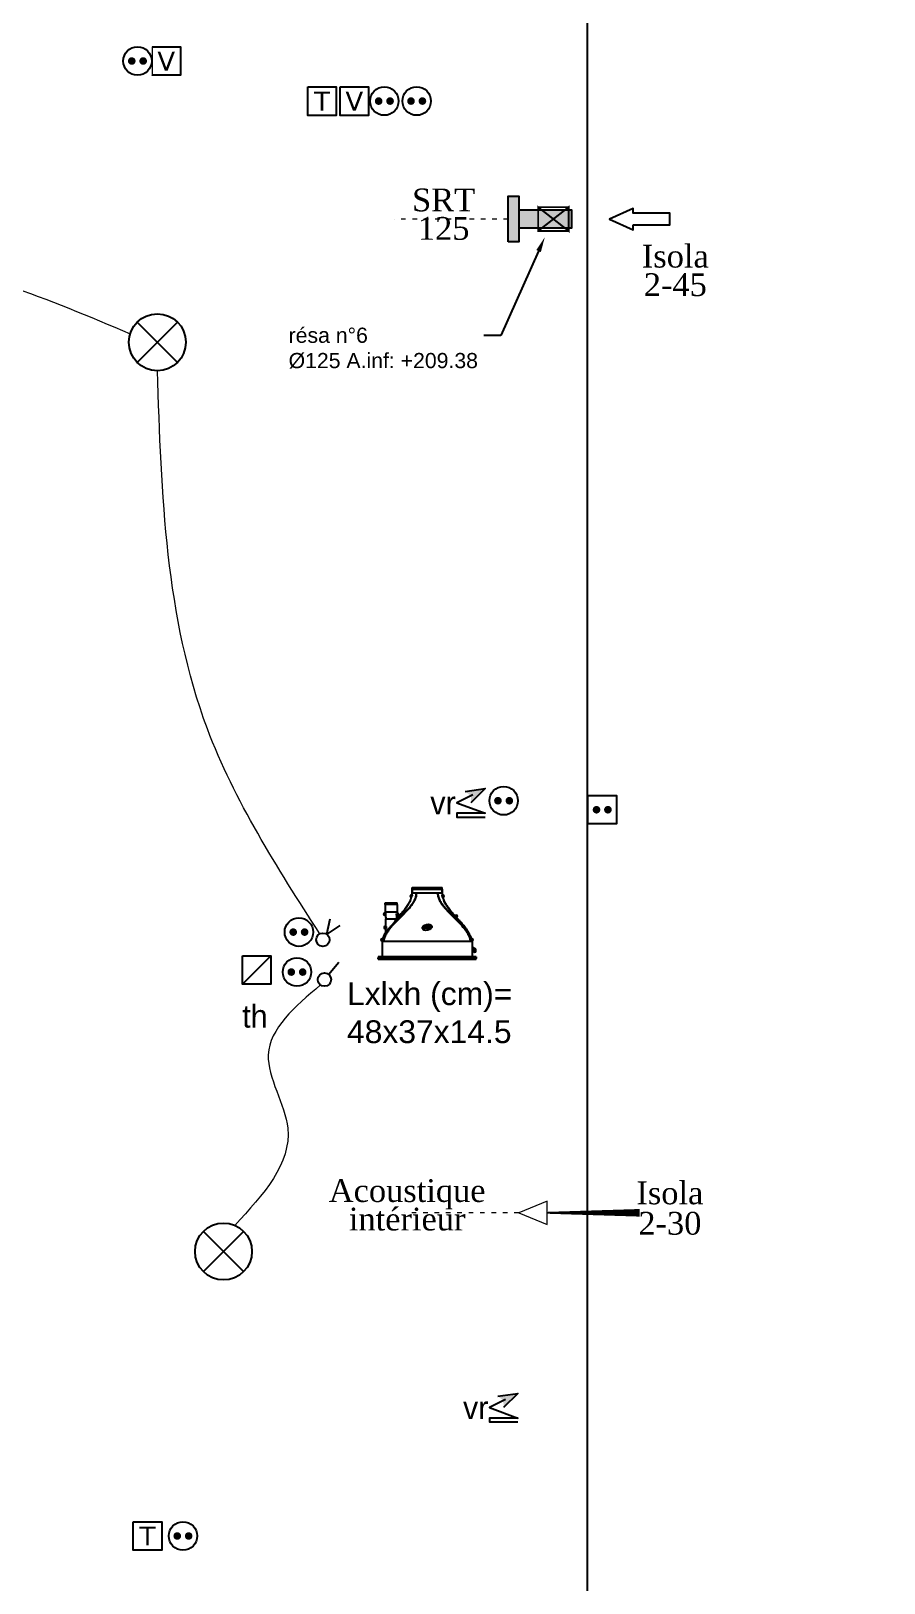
# Model space of a CAD drawing. Header units: millimetres. Extents: x 459337 to 526921, y -375392 to -289779.
# Drawn here: x 473692 to 478184, y -338599 to -330428 of the extents above; entities that cross this region are included whole.
import ezdxf
from ezdxf import colors
from ezdxf.entities.mleader import LeaderData, LeaderLine
from ezdxf.math import Vec2, Vec3

# ---------------------------------------------------------------- set-up
doc = ezdxf.new("R2010")
doc.units = ezdxf.units.MM
doc.set_wipeout_variables(frame=1)
doc.linetypes.add('ACAD_ISO03W100', pattern=[30, 12, -18])
doc.layers.add('_GAZELEC-RESERVATION', color=1, linetype='Continuous', lineweight=18)
doc.layers.add('_GAZELEC-RESERVATION 2', color=132, linetype='Continuous', lineweight=18)
for name, color, linetype in [('prlm-CHAUFF', 30, 'Continuous'), ('prlm-ELEC-CFA', 181, 'Continuous'), ('prlm-ELEC-CFO', 201, 'Continuous'), ('prlm-MOD-PB', 123, 'Continuous'), ('prlm-VMC', 93, 'Continuous')]:
    doc.layers.add(name, color=color, linetype=linetype)
doc.layers.add('prlm-ZEROPLOT', color=254, linetype='Continuous', plot=False)
doc.styles.add('prlm-elec-cfa', font='comic.ttf', dxfattribs={"height": 12})
doc.styles.add('prlm-elec-cfo', font='comic.ttf', dxfattribs={"height": 12})
doc.styles.add('prlm-vmc', font='pala.ttf', dxfattribs={"height": 14})
doc.styles.get("Standard").update_dxf_attribs({"font": 'arial.ttf'})

# ---------------------------------------------------------------- blocks, each defined once
blk = doc.blocks.new('xi.EA-Ma')
at = {"layer": 'prlm-MOD-PB'}
blk.add_hatch(color=0, dxfattribs=at).paths.add_polyline_path([(-4.65, 0), (-4.65, -28), (4.65, -28), (4.65, 0)])
at = {"layer": 'prlm-VMC', "linetype": 'ByBlock'}
blk.add_hatch(color=0, dxfattribs=at).paths.add_polyline_path([(-12, 5.6), (12, 5.6), (12, 0), (-12, 0)])
at = {"layer": 'prlm-MOD-PB', "color": 0, "linetype": 'ByBlock', "lineweight": -2, "flags": 128}
blk.add_lwpolyline([(-4.65, 0), (-4.65, -28), (4.65, -28), (4.65, 0)], close=True, dxfattribs=at)
at = {"layer": 'prlm-VMC', "color": 0, "linetype": 'ByBlock', "flags": 128}
for points in [[(-12, 5.6), (12, 5.6), (12, 0), (-12, 0)], [(-3.09, -60.19), (-3.09, -79.51), (3.09, -79.51), (3.09, -60.19), (5.59, -60.19), (0, -47.69), (-5.59, -60.19)]]:
    blk.add_lwpolyline(points, close=True, dxfattribs=at)
at = {"layer": 'prlm-ZEROPLOT', "color": 250, "linetype": 'ACAD_ISO03W100', "lineweight": 0, "ltscale": 0.2}
blk.add_lwpolyline([(0, 5.6), (0, 65.6)], dxfattribs=at)
blk = doc.blocks.new('xi.EA')
at = {"layer": 'prlm-VMC', "color": 0, "linetype": 'ByBlock', "lineweight": 5, "flags": 128}
blk.add_lwpolyline([(-6.17, -15), (6.17, -15), (0, 0)], close=True, dxfattribs=at)
at = {"layer": 'prlm-VMC', "color": 0, "linetype": 'ByBlock', "lineweight": -2, "flags": 128}
blk.add_lwpolyline([(0, -15, 1, 4, 0), (0, -63.63, 1, 1, 0)], format="xyseb", dxfattribs=at)
at = {"layer": 'prlm-VMC', "color": 0, "linetype": 'ByBlock', "lineweight": 5}
blk.add_solid([(0, 0), (6.17, -15), (-6.17, -15), (0, 0)], dxfattribs=at)
at = {"layer": 'prlm-ZEROPLOT', "color": 250, "linetype": 'ACAD_ISO03W100', "lineweight": 0, "ltscale": 0.2}
blk.add_lwpolyline([(0, 0), (0, 60)], dxfattribs=at)
blk = doc.blocks.new('xi.twintop')
at = {"layer": 'prlm-CHAUFF', "ltscale": 50}
for p, q in [((-8, 35.6), (8, 35.6)), ((-7.9, 36.5), (7.9, 36.5)), ((-7.9, 35.6), (-7.9, 33.5)), ((-7.9, 33.5), (-7.9, 35.6)), ((-5.67, 33.5), (-7.9, 33.5)), ((5.67, 33.5), (-5.67, 33.5)), ((7.9, 33.5), (5.67, 33.5)), ((7.9, 35.6), (7.9, 33.5)), ((7.9, 33.5), (7.9, 35.6)), ((-15.75, 27.6), (-22.25, 27.6)), ((-22.15, 28.5), (-15.85, 28.5)), ((-22.15, 27.6), (-22.15, 23.5)), ((-22.15, 27.6), (-22.15, 23.5)), ((-15.85, 27.6), (-15.85, 23.5)), ((-15.85, 27.6), (-15.85, 23.5)), ((-9.41, 28.48), (-9.41, 28.48)), ((-8.61, 31.95), (-8.61, 32.05)), ((-8.61, 32.05), (-8.51, 32.05)), ((-8.51, 31.95), (-8.61, 31.95)), ((-8.51, 32.16), (-8.41, 32.16)), ((-8.51, 32.05), (-8.51, 32.16)), ((-8.51, 31.84), (-8.51, 31.95)), ((-8.41, 31.84), (-8.51, 31.84)), ((-7.9, 32.5), (-8.46, 32.5)), ((-8.46, 31.5), (-8.16, 31.5)), ((-8.41, 32.16), (-8.41, 32.05)), ((-8.41, 32.05), (-8.3, 32.05)), ((-8.3, 31.95), (-8.41, 31.95)), ((-8.41, 31.95), (-8.41, 31.84)), ((-8.3, 32.05), (-8.3, 31.95)), ((-8.16, 31.5), (-7.95, 32.18)), ((-7.9, 32.5), (-7.95, 32.18)), ((7.95, 32.18), (7.9, 32.5)), ((7.9, 32.5), (8.46, 32.5)), ((8.16, 31.5), (7.95, 32.18)), ((8.46, 31.5), (8.16, 31.5)), ((8.3, 31.95), (8.3, 32.05)), ((8.3, 32.05), (8.41, 32.05)), ((8.41, 31.95), (8.3, 31.95)), ((8.41, 32.16), (8.51, 32.16)), ((8.41, 32.05), (8.41, 32.16)), ((8.41, 31.84), (8.41, 31.95)), ((8.51, 31.84), (8.41, 31.84)), ((8.51, 32.16), (8.51, 32.05)), ((8.51, 32.05), (8.61, 32.05)), ((8.61, 31.95), (8.51, 31.95)), ((8.51, 31.95), (8.51, 31.84)), ((8.61, 32.05), (8.61, 31.95)), ((9.12, 29.02), (9.09, 29.02)), ((9.41, 28.48), (9.38, 28.48)), ((-22.56, 22.55), (-22.45, 22.55)), ((-22.56, 22.45), (-22.56, 22.55)), ((-22.45, 22.45), (-22.56, 22.45)), ((-22.45, 22.66), (-22.35, 22.66)), ((-22.45, 22.55), (-22.45, 22.66)), ((-22.45, 22.34), (-22.45, 22.45)), ((-22.35, 22.34), (-22.45, 22.34)), ((-22.4, 23), (-21.97, 23)), ((-21.85, 22), (-22.4, 22)), ((-22.35, 22.66), (-22.35, 22.55)), ((-22.35, 22.55), (-22.24, 22.55)), ((-22.24, 22.45), (-22.35, 22.45)), ((-22.35, 22.45), (-22.35, 22.34)), ((-22.24, 22.55), (-22.24, 22.45)), ((-15.85, 23.5), (-22.15, 23.5)), ((-21.97, 23), (-21.85, 22.06)), ((-21.85, 22.06), (-21.85, 22)), ((-21.8, 20), (-16.2, 20)), ((-21.8, 16), (-21.8, 20)), ((-21.8, 16), (-21.8, 20)), ((-16.2, 19.84), (-14.13, 22)), ((-14.13, 22), (-16.2, 19.84)), ((-16.2, 19.84), (-16.2, 20)), ((-16.2, 19.84), (-16.2, 20)), ((-16.15, 22.06), (-16.03, 23)), ((-16.15, 22), (-16.15, 22.06)), ((-15.6, 22), (-16.15, 22)), ((-16.03, 23), (-15.6, 23)), ((-15.76, 22.45), (-15.76, 22.55)), ((-15.76, 22.55), (-15.65, 22.55)), ((-15.65, 22.45), (-15.76, 22.45)), ((-15.65, 22.66), (-15.55, 22.66)), ((-15.65, 22.55), (-15.65, 22.66)), ((-15.65, 22.34), (-15.65, 22.45)), ((-15.55, 22.34), (-15.65, 22.34)), ((-15.55, 22.66), (-15.55, 22.55)), ((-15.55, 22.55), (-15.44, 22.55)), ((-15.55, 22.45), (-15.55, 22.34)), ((-15.44, 22.45), (-15.55, 22.45)), ((-15.44, 22.55), (-15.44, 22.45)), ((14.83, 21), (13.83, 22)), ((13.83, 22), (15.44, 22)), ((15.44, 21), (14.83, 21)), ((15.28, 21.45), (15.28, 21.55)), ((15.28, 21.55), (15.39, 21.55)), ((15.39, 21.45), (15.28, 21.45)), ((15.39, 21.66), (15.49, 21.66)), ((15.39, 21.55), (15.39, 21.66)), ((15.39, 21.34), (15.39, 21.45)), ((15.49, 21.34), (15.39, 21.34)), ((15.49, 21.66), (15.49, 21.55)), ((15.49, 21.55), (15.6, 21.55)), ((15.49, 21.45), (15.49, 21.34)), ((15.6, 21.45), (15.49, 21.45)), ((15.6, 21.55), (15.6, 21.45)), ((-23.96, 8.95), (-23.96, 9.05)), ((-23.96, 9.05), (-23.85, 9.05)), ((-23.85, 8.95), (-23.96, 8.95)), ((-23.85, 9.16), (-23.75, 9.16)), ((-23.85, 9.05), (-23.85, 9.16)), ((-23.85, 8.84), (-23.85, 8.95)), ((-23.75, 8.84), (-23.85, 8.84)), ((-23.8, 9.5), (-23.19, 9.5)), ((-23.36, 8.5), (-23.8, 8.5)), ((-23.75, 9.16), (-23.75, 9.05)), ((-23.75, 9.05), (-23.64, 9.05)), ((-23.75, 8.95), (-23.75, 8.84)), ((-23.64, 8.95), (-23.75, 8.95)), ((-23.64, 9.05), (-23.64, 8.95)), ((-23.36, 8.42), (-23.36, 8.5)), ((-22.36, 15.45), (-22.36, 15.55)), ((-22.36, 15.55), (-22.25, 15.55)), ((-22.25, 15.45), (-22.36, 15.45)), ((-22.25, 15.66), (-22.15, 15.66)), ((-22.25, 15.55), (-22.25, 15.66)), ((-22.25, 15.34), (-22.25, 15.45)), ((-22.15, 15.34), (-22.25, 15.34)), ((-22.2, 16), (-21.65, 16)), ((-21.65, 15), (-22.2, 15)), ((-22.15, 15.66), (-22.15, 15.55)), ((-22.15, 15.55), (-22.04, 15.55)), ((-22.15, 15.45), (-22.15, 15.34)), ((-22.04, 15.45), (-22.15, 15.45)), ((-22.04, 15.55), (-22.04, 15.45)), ((-21.8, 12.88), (-21.8, 15)), ((-21.8, 12.88), (-21.8, 15)), ((-21.65, 16), (-21.65, 15)), ((23.19, 9.5), (23.8, 9.5)), ((23.36, 8.42), (23.36, 8.5)), ((23.8, 8.5), (23.36, 8.5)), ((23.64, 8.95), (23.64, 9.05)), ((23.64, 9.05), (23.75, 9.05)), ((23.75, 8.95), (23.64, 8.95)), ((23.75, 9.16), (23.85, 9.16)), ((23.75, 9.05), (23.75, 9.16)), ((23.75, 8.84), (23.75, 8.95)), ((23.85, 8.84), (23.75, 8.84)), ((23.85, 9.16), (23.85, 9.05)), ((23.85, 9.05), (23.96, 9.05)), ((23.85, 8.95), (23.85, 8.84)), ((23.96, 8.95), (23.85, 8.95)), ((23.96, 9.05), (23.96, 8.95)), ((-25.75, 0), (-25.75, -0.73)), ((25.75, 0), (-25.75, 0)), ((23.7, 8), (-23.7, 8)), ((-23.7, 8), (-23.7, 0)), ((23.7, 8), (23.7, 0)), ((24.18, 4.47), (23.7, 4.81)), ((24.06, 4.42), (23.7, 4.66)), ((23.7, 2.6), (24.06, 2.6)), ((23.7, 2.57), (23.73, 2.6)), ((23.79, 2.6), (23.88, 2.51)), ((23.88, 2.51), (23.97, 2.6)), ((24.04, 2.6), (24.13, 2.51)), ((24.06, 2.6), (24.06, 4.42)), ((24.64, 4.04), (24.06, 4.42)), ((24.64, 2.6), (24.06, 2.6)), ((24.13, 2.51), (24.22, 2.6)), ((24.2, 4.46), (24.18, 4.47)), ((24.18, 2.56), (24.24, 2.51)), ((24.54, 4.24), (24.2, 4.46)), ((24.24, 2.51), (24.3, 2.58)), ((24.28, 2.6), (24.37, 2.51)), ((24.35, 4.85), (24.33, 4.89)), ((24.35, 4.36), (24.35, 4.85)), ((24.35, 4.85), (24.36, 4.85)), ((24.37, 2.51), (24.46, 2.6)), ((24.41, 4.79), (24.43, 4.83)), ((24.41, 4.79), (24.41, 4.32)), ((25.01, 4.43), (24.41, 4.79)), ((24.42, 2.57), (24.48, 2.51)), ((24.43, 4.83), (25.04, 4.47)), ((24.48, 2.51), (24.56, 2.58)), ((24.54, 2.6), (24.63, 2.51)), ((24.63, 2.51), (24.72, 2.6)), ((24.64, 4.04), (24.72, 4.01)), ((24.64, 2.6), (24.64, 4.04)), ((24.72, 2.65), (24.64, 2.6)), ((24.64, 2.6), (24.64, 2.6)), ((25.66, 2.6), (24.64, 2.6)), ((24.7, 2.58), (24.77, 2.51)), ((24.72, 4.01), (24.72, 2.65)), ((24.72, 2.65), (25.71, 2.65)), ((24.73, 2.6), (24.82, 2.51)), ((24.77, 2.51), (24.79, 2.53)), ((24.82, 2.51), (24.91, 2.6)), ((24.9, 2.59), (24.98, 2.51)), ((24.98, 2.51), (25.07, 2.6)), ((25.04, 4.47), (25.01, 4.43)), ((25.01, 4.25), (25.01, 4.43)), ((25.02, 4.42), (25.01, 4.43)), ((25.06, 4.46), (25.02, 4.42)), ((25.02, 4.42), (25.02, 4.25)), ((25.28, 4.25), (25.02, 4.42)), ((25.02, 2.54), (25.05, 2.51)), ((25.04, 4.47), (25.06, 4.46)), ((25.05, 2.51), (25.09, 2.55)), ((25.06, 4.46), (25.39, 4.24)), ((25.06, 2.58), (25.13, 2.51)), ((25.13, 2.51), (25.22, 2.6)), ((25.19, 2.57), (25.25, 2.51)), ((25.25, 2.51), (25.34, 2.6)), ((25.27, 2.53), (25.29, 2.51)), ((25.29, 2.51), (25.32, 2.54)), ((25.31, 2.56), (25.36, 2.51)), ((25.36, 2.51), (25.45, 2.6)), ((25.4, 2.55), (25.44, 2.51)), ((25.44, 2.51), (25.53, 2.6)), ((25.48, 2.54), (25.51, 2.51)), ((25.51, 2.51), (25.6, 2.6)), ((25.53, 2.53), (25.55, 2.51)), ((25.55, 2.51), (25.64, 2.6)), ((25.71, 2.65), (25.66, 2.6)), ((25.66, 2.6), (25.66, 2.6)), ((25.71, 2.65), (25.71, 4.01)), ((25.75, 0), (25.75, -0.73)), ((-25.75, -0.81), (-25.75, -0.73)), ((-25.75, -0.73), (25.75, -0.73)), ((-25.75, -1.3), (-25.75, -0.81)), ((25.75, -0.81), (-25.75, -0.81)), ((-25.75, -1.3), (25.75, -1.3)), ((23.75, -0.99), (-23.75, -0.99)), ((-23.75, -1.06), (-23.75, -0.99)), ((-23.55, -0.99), (-23.75, -1.06)), ((-23.75, -1.06), (23.75, -1.06)), ((23.75, -1.11), (-23.75, -1.11)), ((-23.75, -1.16), (-23.75, -1.11)), ((-23.59, -1.11), (-23.75, -1.16)), ((-23.75, -1.16), (23.75, -1.16)), ((23.75, -1.2), (-23.75, -1.2)), ((-23.75, -1.23), (-23.75, -1.2)), ((-23.64, -1.2), (-23.75, -1.23)), ((-23.75, -1.23), (23.75, -1.23)), ((23.75, -1.26), (-23.75, -1.26)), ((-23.75, -1.28), (-23.75, -1.26)), ((-23.68, -1.26), (-23.75, -1.28)), ((-23.75, -1.28), (23.75, -1.28)), ((23.75, -1.29), (-23.75, -1.29)), ((-23.75, -1.3), (-23.75, -1.29)), ((-23.73, -1.29), (-23.75, -1.3)), ((-23.75, -1.3), (23.75, -1.3)), ((23.75, -1.06), (23.55, -0.99)), ((23.75, -1.16), (23.59, -1.11)), ((23.75, -1.23), (23.64, -1.2)), ((23.75, -1.28), (23.68, -1.26)), ((23.75, -1.3), (23.73, -1.29)), ((23.75, -0.99), (23.75, -1.06)), ((23.75, -1.11), (23.75, -1.16)), ((23.75, -1.2), (23.75, -1.23)), ((23.75, -1.26), (23.75, -1.28)), ((23.75, -1.29), (23.75, -1.3)), ((25.75, -0.73), (25.75, -0.81)), ((25.75, -1.3), (25.75, -0.81))]:
    blk.add_line(p, q, dxfattribs=at)
for centre, radius in [((-8.46, 32), 0.3), ((-8.46, 32), 0.25), ((8.46, 32), 0.3), ((8.46, 32), 0.25), ((-22.4, 22.5), 0.3), ((-22.4, 22.5), 0.25), ((-15.6, 22.5), 0.3), ((-15.6, 22.5), 0.25), ((15.44, 21.5), 0.3), ((15.44, 21.5), 0.25), ((-23.8, 9), 0.3), ((-23.8, 9), 0.25), ((-22.2, 15.5), 0.3), ((-22.2, 15.5), 0.25), ((23.8, 9), 0.3), ((23.8, 9), 0.25)]:
    blk.add_circle(centre, radius, dxfattribs=at)
for centre, radius, start, end in [((-6.01, 35.83), 2, 160.5755, 186.74412), ((-6.01, 35.83), 2, 160.57549, 186.74413), ((-15.67, 33.51), 7.77, 352.54564, 359.94227), ((-15.72, 33.51), 7.82, 352.57629, 359.92645), ((-15.07, 33.49), 7.17, 353.90527, 0.11567), ((15.11, 33.49), 7.25, 179.9215, 187.83817), ((6.01, 35.83), 2, 353.25588, 19.4245), ((6.01, 35.83), 2, 353.25587, 19.42451), ((15.67, 33.51), 7.77, 180.05773, 187.45436), ((15.72, 33.51), 7.82, 180.07356, 187.42371), ((-20.26, 27.83), 2, 160.5755, 186.74412), ((-20.26, 27.83), 2, 160.5755, 186.74412), ((-17.74, 27.83), 2, 353.25588, 19.4245), ((-17.74, 27.83), 2, 353.25588, 19.4245), ((-43.13, 48.06), 39, 319.38871, 329.85996), ((-43.13, 48.06), 39, 319.38866, 329.86009), ((-26.92, 38.17), 20.01, 331.04826, 332.79827), ((-26.92, 38.17), 20.01, 331.04819, 332.79819), ((-19.51, 34.47), 11.74, 332.3321, 345.44097), ((-19.16, 34.32), 11.35, 332.13741, 345.69294), ((-8.46, 32), 0.5, 90, 270), ((-15.07, 33.49), 7.17, 352.09231, 353.54484), ((21.1, 34.98), 13.43, 192.99541, 216.08235), ((19.16, 34.32), 11.35, 194.41062, 207.86258), ((8.46, 32), 0.5, 270, 90), ((26.92, 38.17), 20.01, 207.2018, 208.95181), ((43.13, 48.06), 39, 210.13992, 220.61135), ((43.13, 48.06), 39, 212.5506, 220.61129), ((-22.4, 22.5), 0.5, 90, 270), ((-44.74, 40.05), 35.1, 315.71113, 319.52651), ((-15.6, 22.5), 0.5, 270, 90), ((-22.51, 30.1), 11.66, 315.97007, 320.42447), ((-22.76, 30.33), 11.99, 316.03261, 320.36189), ((22.51, 30.1), 11.66, 219.57553, 224.02992), ((22.76, 30.33), 11.99, 219.6381, 223.96738), ((15.44, 21.5), 0.5, 270, 90), ((-23.8, 9), 0.5, 90, 270), ((-11.41, 6.64), 12.12, 163.72632, 166.38523), ((-22.2, 15.5), 0.5, 90, 270), ((-2.48, -0.77), 23.65, 136.40993, 144.75012), ((23.8, 9), 0.5, 270, 90), ((17.64, -7.23), 13.85, 61.91822, 64.05151), ((17.76, -6.88), 13.43, 62.11504, 63.76315), ((18.29, -6.04), 12.5, 61.31767, 61.5903), ((24.75, 5.45), 0.703, 233.033, 242.93247), ((24.72, 5.11), 0.448, 214.67133, 225.49816), ((25.88, 4.92), 0.836, 234.1326, 239.24253), ((18.29, -6.04), 12.5, 53.74938, 55.06371)]:
    blk.add_arc(centre, radius, start, end, dxfattribs=at)
blk.add_ellipse((0, 15.55), major_axis=(2.49, 0.57), ratio=0.600775, dxfattribs=at)
for points, knots in [([(-5.67, 33.5), (-5.67, 33.33), (-5.68, 33.16), (-5.7, 32.82), (-5.72, 32.65), (-5.8, 32.15), (-5.87, 31.82), (-6.05, 31.16), (-6.16, 30.84), (-6.41, 30.21), (-6.55, 29.9), (-7, 29), (-7.34, 28.43), (-8.08, 27.34), (-8.47, 26.81), (-9.69, 25.27), (-10.57, 24.3), (-12.38, 22.39), (-13.32, 21.46), (-15.19, 19.6), (-16.12, 18.67), (-17.95, 16.77), (-18.84, 15.8), (-20.08, 14.27), (-20.47, 13.75), (-21.03, 12.94), (-21.21, 12.66), (-21.55, 12.09), (-21.72, 11.8), (-22.17, 10.91), (-22.43, 10.31), (-22.7, 9.36), (-22.77, 9.03), (-22.86, 8.47), (-22.88, 8.24), (-22.89, 8)], [0, 0, 0, 0, 0.015625, 0.015625, 0.03125, 0.03125, 0.0625, 0.0625, 0.09375, 0.09375, 0.125, 0.125, 0.1875, 0.1875, 0.25, 0.25, 0.375, 0.375, 0.5, 0.5, 0.625, 0.625, 0.75, 0.75, 0.8125, 0.8125, 0.84375, 0.84375, 0.875, 0.875, 0.9375, 0.9375, 0.96875, 0.96875, 0.9907189, 0.9907189, 0.9907189, 0.9907189]), ([(-18.04, 17.26), (-16.85, 18.51), (-15.59, 19.7), (-13.1, 22.1), (-11.85, 23.3), (-10.07, 25.17), (-9.49, 25.81), (-8.39, 27.13), (-7.87, 27.82), (-7.16, 28.91), (-6.93, 29.29), (-6.52, 30.07), (-6.33, 30.48), (-6.02, 31.31), (-5.89, 31.74), (-5.76, 32.39), (-5.73, 32.61), (-5.69, 32.95), (-5.69, 33.06), (-5.67, 33.28), (-5.67, 33.39), (-5.67, 33.5)], [0, 0, 0, 0, 0.25, 0.25, 0.5, 0.5, 0.625, 0.625, 0.75, 0.75, 0.8125, 0.8125, 0.875, 0.875, 0.9375, 0.9375, 0.96875, 0.96875, 0.984375, 0.984375, 1, 1, 1, 1]), ([(5.67, 33.5), (5.67, 33.33), (5.68, 33.16), (5.71, 32.81), (5.73, 32.64), (5.81, 32.14), (5.88, 31.8), (6.08, 31.14), (6.2, 30.82), (6.47, 30.19), (6.62, 29.88), (7.1, 28.98), (7.46, 28.42), (8.23, 27.34), (8.65, 26.82), (9.93, 25.3), (10.84, 24.34), (12.72, 22.46), (13.69, 21.54), (15.61, 19.69), (16.57, 18.77), (18.43, 16.87), (19.34, 15.9), (20.59, 14.36), (20.99, 13.83), (21.55, 13), (21.73, 12.72), (22.07, 12.15), (22.24, 11.85), (22.69, 10.95), (22.94, 10.33), (23.21, 9.37), (23.28, 9.05), (23.36, 8.48), (23.38, 8.24), (23.39, 8)], [0, 0, 0, 0, 0.015625, 0.015625, 0.03125, 0.03125, 0.0625, 0.0625, 0.09375, 0.09375, 0.125, 0.125, 0.1875, 0.1875, 0.25, 0.25, 0.375, 0.375, 0.5, 0.5, 0.625, 0.625, 0.75, 0.75, 0.8125, 0.8125, 0.84375, 0.84375, 0.875, 0.875, 0.9375, 0.9375, 0.96875, 0.96875, 0.9908046, 0.9908046, 0.9908046, 0.9908046]), ([(22.89, 8), (22.88, 8.24), (22.86, 8.47), (22.77, 9.03), (22.7, 9.36), (22.43, 10.31), (22.17, 10.91), (21.72, 11.8), (21.55, 12.09), (21.21, 12.66), (21.03, 12.94), (20.47, 13.75), (20.08, 14.27), (18.84, 15.8), (17.95, 16.77), (16.12, 18.67), (15.18, 19.6), (13.32, 21.46), (12.38, 22.39), (10.57, 24.3), (9.69, 25.27), (8.47, 26.81), (8.08, 27.34), (7.34, 28.43), (7, 29), (6.55, 29.9), (6.41, 30.21), (6.16, 30.84), (6.05, 31.16), (5.87, 31.82), (5.79, 32.15), (5.72, 32.65), (5.7, 32.82), (5.68, 33.16), (5.67, 33.33), (5.67, 33.5)], [0.0092808, 0.0092808, 0.0092808, 0.0092808, 0.03125, 0.03125, 0.0625, 0.0625, 0.125, 0.125, 0.15625, 0.15625, 0.1875, 0.1875, 0.25, 0.25, 0.375, 0.375, 0.5, 0.5, 0.625, 0.625, 0.75, 0.75, 0.8125, 0.8125, 0.875, 0.875, 0.90625, 0.90625, 0.9375, 0.9375, 0.96875, 0.96875, 0.984375, 0.984375, 1, 1, 1, 1]), ([(-8.9, 29.46), (-9.06, 29.12), (-9.43, 28.41), (-10.08, 27.35), (-10.83, 26.27), (-11.65, 25.18), (-12.54, 24.1), (-13.65, 22.81), (-14.86, 21.46), (-15.81, 20.43), (-16.2, 20)], [0.1568082, 0.1568082, 0.1568082, 0.1568082, 0.2305418, 0.3149874, 0.4025619, 0.4929385, 0.5856877, 0.6803551, 0.8317746, 0.9509578, 0.9509578, 0.9509578, 0.9509578]), ([(14.38, 22), (14.06, 22.36), (13.37, 23.14), (12.33, 24.35), (11.38, 25.54), (10.58, 26.62), (9.93, 27.59), (9.37, 28.52), (9.05, 29.15), (8.91, 29.44)], [0.5730592, 0.5730592, 0.5730592, 0.5730592, 0.626259, 0.6884084, 0.7489718, 0.7930827, 0.8358988, 0.8773199, 0.9123747, 0.9123747, 0.9123747, 0.9123747]), ([(-18.04, 17.26), (-17.81, 17.52), (-17.58, 17.79), (-17.17, 18.3), (-16.98, 18.55), (-16.64, 19.03), (-16.49, 19.25), (-16.32, 19.53), (-16.28, 19.62), (-16.22, 19.76), (-16.2, 19.81), (-16.2, 19.84)], [0, 0, 0, 0, 0.25, 0.25, 0.5, 0.5, 0.75, 0.75, 0.875, 0.875, 1, 1, 1, 1]), ([(-1.63, 15.67), (-0.9, 16.39), (-0.53, 16.49), (-0.14, 16.44), (0.47, 16.38), (1.12, 15.98), (1.85, 16.55)], [0, 0, 0, 0, 0.389075, 0.389075, 0.389075, 1, 1, 1, 1]), ([(23.19, 9.5), (23.12, 9.79), (23.04, 10.07), (22.86, 10.64), (22.75, 10.92), (22.41, 11.74), (22.14, 12.27), (21.56, 13.3), (21.24, 13.8), (20.57, 14.77), (20.21, 15.25), (19.11, 16.65), (18.33, 17.54), (16.73, 19.29), (15.91, 20.15), (15.09, 21)], [0, 0, 0, 0, 0.0625, 0.0625, 0.125, 0.125, 0.25, 0.25, 0.375, 0.375, 0.5, 0.5, 0.75, 0.75, 1, 1, 1, 1]), ([(21.4, 13.55), (21.3, 13.71), (20.98, 14.2), (20.41, 15.02), (19.67, 15.99), (18.88, 16.96), (17.95, 18.04), (16.9, 19.22), (15.98, 20.24), (15.44, 20.84), (15.29, 21)], [0.1694223, 0.1694223, 0.1694223, 0.1694223, 0.1906001, 0.2339285, 0.2787061, 0.3247019, 0.3716424, 0.4351709, 0.4991397, 0.523565, 0.523565, 0.523565, 0.523565]), ([(-23.39, 8), (-23.38, 8.28), (-23.35, 8.55), (-23.25, 9.19), (-23.16, 9.55), (-22.84, 10.61), (-22.54, 11.29), (-21.83, 12.6), (-21.42, 13.22), (-20.56, 14.41), (-20.09, 14.98), (-19.62, 15.54)], [0.0331631, 0.0331631, 0.0331631, 0.0331631, 0.125, 0.125, 0.25, 0.25, 0.5, 0.5, 0.75, 0.75, 1, 1, 1, 1]), ([(-23.19, 9.5), (-23.12, 9.8), (-23.04, 10.09), (-22.9, 10.53), (-22.84, 10.67), (-22.74, 10.96), (-22.68, 11.1), (-22.5, 11.53), (-22.37, 11.8), (-22.1, 12.35), (-21.95, 12.61), (-21.8, 12.88)], [0, 0, 0, 0, 0.25, 0.25, 0.375, 0.375, 0.5, 0.5, 0.75, 0.75, 1, 1, 1, 1]), ([(-21.8, 12.88), (-21.96, 12.6), (-22.11, 12.32), (-22.4, 11.74), (-22.54, 11.45), (-22.78, 10.85), (-22.89, 10.55), (-23.01, 10.17), (-23.03, 10.1), (-23.05, 10.03)], [0, 0, 0, 0, 0.25, 0.25, 0.5, 0.5, 0.75, 0.75, 0.8062429, 0.8062429, 0.8062429, 0.8062429]), ([(-1.94, 14.63), (-1.21, 15.35), (-0.84, 15.44), (-0.45, 15.4), (0.16, 15.33), (0.81, 14.93), (1.54, 15.51)], [0, 0, 0, 0, 0.389075, 0.389075, 0.389075, 1, 1, 1, 1]), ([(24.24, 4.96), (24.23, 4.96), (24.23, 4.96), (24.22, 4.97), (24.2, 4.97), (24.19, 4.97), (24.18, 4.98), (24.16, 4.98), (24.15, 4.98), (24.13, 4.99), (24.11, 4.99), (24.09, 4.99), (24.08, 4.99), (24.05, 4.99), (24.02, 4.99), (23.98, 4.99), (23.93, 4.98), (23.89, 4.98), (23.84, 4.97), (23.78, 4.96), (23.74, 4.95), (23.71, 4.95), (23.7, 4.94)], [0.1059402, 0.1059402, 0.1059402, 0.1059402, 0.1359504, 0.1694868, 0.202886, 0.2361704, 0.2693627, 0.3024859, 0.3355633, 0.3686184, 0.401675, 0.434757, 0.4678887, 0.5010941, 0.5629781, 0.6246926, 0.6863942, 0.7482374, 0.8103737, 0.8729511, 0.9361135, 0.9654522, 0.9654522, 0.9654522, 0.9654522]), ([(23.7, 4.91), (23.71, 4.91), (23.72, 4.91), (23.74, 4.92), (23.78, 4.92), (23.81, 4.93), (23.83, 4.93), (23.86, 4.94), (23.89, 4.94), (23.92, 4.95), (23.94, 4.95), (23.97, 4.95), (23.99, 4.96), (24.02, 4.96), (24.04, 4.96), (24.06, 4.96), (24.08, 4.96), (24.11, 4.96), (24.14, 4.96), (24.18, 4.96), (24.21, 4.95), (24.24, 4.95), (24.26, 4.94), (24.28, 4.93), (24.3, 4.92), (24.32, 4.91), (24.33, 4.9), (24.33, 4.89)], [0.053874, 0.053874, 0.053874, 0.053874, 0.0607104, 0.0907643, 0.1206402, 0.1503557, 0.1799287, 0.2093776, 0.238721, 0.2679778, 0.2971672, 0.3263086, 0.3554219, 0.3845269, 0.4136437, 0.4427926, 0.4719939, 0.5012681, 0.5562327, 0.6110034, 0.6657154, 0.7205017, 0.7754929, 0.8308166, 0.8865967, 0.9429527, 1, 1, 1, 1]), ([(24.35, 4.85), (24.35, 4.86), (24.35, 4.86), (24.34, 4.87), (24.33, 4.88), (24.32, 4.88), (24.31, 4.89), (24.3, 4.89), (24.29, 4.9), (24.28, 4.9), (24.26, 4.91), (24.25, 4.91), (24.23, 4.91), (24.22, 4.92), (24.2, 4.92), (24.18, 4.92), (24.17, 4.92), (24.15, 4.92), (24.12, 4.92), (24.09, 4.92), (24.05, 4.92), (24, 4.92), (23.95, 4.91), (23.9, 4.9), (23.85, 4.89), (23.79, 4.88), (23.74, 4.87), (23.71, 4.86), (23.7, 4.86)], [0, 0, 0, 0, 0.0300773, 0.0600539, 0.0899314, 0.1197114, 0.1493956, 0.1789856, 0.2084831, 0.2378898, 0.2672073, 0.2964374, 0.3255817, 0.3546421, 0.3836203, 0.4125181, 0.4413372, 0.4700795, 0.4987468, 0.5532579, 0.6080368, 0.6630958, 0.7184471, 0.7741027, 0.8300742, 0.8863734, 0.9430116, 0.9677174, 0.9677174, 0.9677174, 0.9677174]), ([(24.65, 4.2), (24.65, 4.2), (24.64, 4.2), (24.64, 4.2), (24.63, 4.2), (24.63, 4.2), (24.62, 4.2), (24.61, 4.21), (24.6, 4.21), (24.59, 4.21), (24.58, 4.22), (24.55, 4.23), (24.54, 4.24), (24.54, 4.24)], [0, 0, 0, 0, 0.061789, 0.122374, 0.182441, 0.242697, 0.303842, 0.366548, 0.43144, 0.49908, 0.668346, 0.832646, 1, 1, 1, 1]), ([(25.45, 4.21), (25.44, 4.21), (25.44, 4.22), (25.43, 4.22), (25.41, 4.23), (25.4, 4.23), (25.39, 4.24), (25.37, 4.24), (25.36, 4.25), (25.34, 4.25), (25.32, 4.25), (25.3, 4.26), (25.29, 4.26), (25.27, 4.26), (25.24, 4.26), (25.22, 4.26), (25.2, 4.26), (25.17, 4.26), (25.13, 4.26), (25.08, 4.26), (25.03, 4.26), (24.97, 4.25), (24.91, 4.24), (24.85, 4.24), (24.79, 4.23), (24.72, 4.21), (24.67, 4.21), (24.65, 4.2)], [0.0304712, 0.0304712, 0.0304712, 0.0304712, 0.0599457, 0.0897682, 0.1195016, 0.1491541, 0.1787343, 0.2082505, 0.2377114, 0.2671256, 0.2965018, 0.3258487, 0.355175, 0.3844897, 0.4138015, 0.4431194, 0.4724522, 0.5018089, 0.5568669, 0.611863, 0.6668562, 0.7219052, 0.7770682, 0.8324028, 0.8879658, 0.9438132, 1, 1, 1, 1]), ([(25.71, 4.01), (25.69, 4.04), (25.65, 4.06), (25.55, 4.09), (25.48, 4.1), (25.35, 4.1), (25.31, 4.1), (25.21, 4.09), (25.16, 4.09), (24.98, 4.06), (24.86, 4.04), (24.72, 4.01)], [0, 0, 0, 0, 0.25, 0.25, 0.5, 0.5, 0.625, 0.625, 0.75, 0.75, 1, 1, 1, 1])]:
    blk.add_open_spline(points, degree=3, knots=knots, dxfattribs=at)
for points in [[(-22.15, 23.5), (-22.15, 23.33), (-22.14, 23.17), (-22.13, 23)], [(-22.15, 23.5), (-22.15, 23.33), (-22.14, 23.17), (-22.13, 23)], [(-22.01, 22), (-21.91, 21.33), (-21.8, 20.67), (-21.8, 20)], [(-22.01, 22), (-21.91, 21.33), (-21.8, 20.67), (-21.8, 20)], [(-15.99, 22), (-16.09, 21.33), (-16.2, 20.67), (-16.2, 20)], [(-15.99, 22), (-16.09, 21.33), (-16.2, 20.67), (-16.2, 20)], [(-15.85, 23.5), (-15.85, 23.33), (-15.86, 23.17), (-15.87, 23)], [(-15.85, 23.5), (-15.85, 23.33), (-15.86, 23.17), (-15.87, 23)], [(1.85, 16.55), (1.03, 15.62), (0.38, 16.02), (-0.23, 16.09)], [(-23.19, 9.5), (-23.26, 9.17), (-23.32, 8.84), (-23.36, 8.5)], [(-0.55, 15.04), (-0.94, 15.09), (-1.32, 14.99), (-1.94, 14.63)], [(-1.78, 15.16), (-1.06, 15.88), (-0.68, 15.97), (-0.29, 15.93)], [(-0.39, 15.58), (-0.78, 15.62), (-1.16, 15.52), (-1.78, 15.16)], [(-0.23, 16.09), (-0.63, 16.13), (-1.01, 16.03), (-1.63, 15.67)], [(1.54, 15.51), (0.72, 14.57), (0.07, 14.98), (-0.55, 15.04)], [(1.7, 16.04), (0.88, 15.1), (0.23, 15.51), (-0.39, 15.58)], [(-0.29, 15.93), (0.32, 15.87), (0.96, 15.47), (1.7, 16.04)], [(23.36, 8.5), (23.32, 8.84), (23.26, 9.17), (23.19, 9.5)]]:
    blk.add_open_spline(points, degree=3, dxfattribs=at)
at = {"layer": 'prlm-CHAUFF', "ltscale": 50, "insert": (-42.19, -13.41), "char_height": 12, "width": 139.7925, "attachment_point": 1}
blk.add_mtext('Lxlxh (cm)= 48x37x14.5', dxfattribs=at)
blk = doc.blocks.new('xi.th-ch')
at = {"layer": 'prlm-CHAUFF', "color": 0, "linetype": 'ByBlock', "lineweight": -2, "flags": 128}
blk.add_lwpolyline([(-7.5, 7.5), (7.5, 7.5), (7.5, -7.5), (-7.5, -7.5)], close=True, dxfattribs=at)
at = {"layer": 'prlm-CHAUFF', "color": 0}
blk.add_lwpolyline([(-7.5, -7.5), (7.5, 7.5)], dxfattribs=at)
blk = doc.blocks.new('xi.VR')
at = {"layer": 'prlm-ELEC-CFO', "lineweight": 5}
blk.add_hatch(color=0, dxfattribs=at).paths.add_polyline_path([(-3, 6), (-0.1, 3.7), (0, 0), (7.5, 7.5)])
at = {"layer": 'prlm-ELEC-CFO', "color": 0}
for points in [[(0.95, 4.23), (-7.5, 0), (7.5, -5.5), (-7.5, -5.5), (-7.5, -7.5), (7.5, -7.5)], [(-3, 6), (7.5, 7.5), (0, 0)]]:
    blk.add_lwpolyline(points, dxfattribs=at)
blk = doc.blocks.new('xi.TEL')
at = {"layer": 'prlm-ELEC-CFA', "color": 0, "linetype": 'ByBlock', "lineweight": -2, "flags": 128}
blk.add_lwpolyline([(-7.5, 7.5), (7.5, 7.5), (7.5, -7.5), (-7.5, -7.5)], close=True, dxfattribs=at)
at = {"layer": 'prlm-ELEC-CFA', "color": 0, "linetype": 'ByBlock', "insert": (0, 0), "char_height": 10, "width": 11.36, "attachment_point": 5}
blk.add_mtext('{\\fVerdana|b0|i0|c0|p34;T}', dxfattribs=at)
blk = doc.blocks.new('xi.TV')
at = {"layer": 'prlm-ELEC-CFA', "color": 0, "linetype": 'ByBlock', "lineweight": -2, "flags": 128}
blk.add_lwpolyline([(-7.5, 7.5), (7.5, 7.5), (7.5, -7.5), (-7.5, -7.5)], close=True, dxfattribs=at)
at = {"layer": 'prlm-ELEC-CFA', "color": 0, "linetype": 'ByBlock', "insert": (0, 0), "char_height": 10, "width": 11.36, "attachment_point": 5}
blk.add_mtext('{\\fVerdana|b0|i0|c0|p34;V}', dxfattribs=at)
blk = doc.blocks.new('xi.PC')
at = {"color": 0, "lineweight": 5}
blk.add_wipeout([(-7.5, -7.5), (7.5, -7.5), (7.5, 7.5), (-7.5, 7.5)], dxfattribs=at).dxf.layer = 'prlm-ELEC-CFO'
at = {"layer": 'prlm-ELEC-CFO', "color": 0, "linetype": 'ByBlock', "lineweight": 5, "const_width": 2}
for points in [[(-4, 0, 1), (-2, 0, 1)], [(2, 0, 1), (4, 0, 1)]]:
    blk.add_lwpolyline(points, format="xyb", close=True, dxfattribs=at)
at = {"layer": 'prlm-ELEC-CFO', "color": 0, "linetype": 'ByBlock', "lineweight": -2}
blk.add_circle((0, 0), 7.5, dxfattribs=at)
blk = doc.blocks.new('xi.VV')
at = {"layer": 'prlm-ELEC-CFO', "color": 0}
blk.add_lwpolyline([(6.95, 3.42), (0.01, -1.13), (1.91, 6.95)], dxfattribs=at)
blk.add_circle((-2, -4), 3.5, dxfattribs=at)
blk = doc.blocks.new('xi.PTCE')
at = {"layer": 'prlm-ELEC-CFO', "color": 0}
for points in [[(-10.61, 10.61), (10.61, -10.61)], [(10.61, 10.61), (-10.61, -10.61)]]:
    blk.add_lwpolyline(points, dxfattribs=at)
at = {"layer": 'prlm-ELEC-CFO', "color": 0, "linetype": 'ByBlock'}
blk.add_circle((0, 0), 15, dxfattribs=at)
blk = doc.blocks.new('xi.SA')
at = {"layer": 'prlm-ELEC-CFO', "color": 0}
blk.add_lwpolyline([(0.2, -1.28), (5.5, 5.28)], dxfattribs=at)
blk.add_circle((-2, -4), 3.5, dxfattribs=at)
blk = doc.blocks.new('xi.PC-EXT')
at = {"layer": 'prlm-ELEC-CFO', "color": 0, "linetype": 'ByBlock', "lineweight": -2, "flags": 128}
blk.add_lwpolyline([(-7.5, 7.5), (7.5, 7.5), (7.5, -7.5), (-7.5, -7.5)], close=True, dxfattribs=at)
at = {"layer": 'prlm-ELEC-CFO', "color": 0, "linetype": 'ByBlock', "lineweight": 5, "const_width": 2}
for points in [[(-4, 0, 1), (-2, 0, 1)], [(2, 0, 1), (4, 0, 1)]]:
    blk.add_lwpolyline(points, format="xyb", close=True, dxfattribs=at)

msp = doc.modelspace()

# ---------------------------------------------------------------- linework, layer by layer
at = {"layer": '_GAZELEC-RESERVATION 2', "const_width": 10}
msp.add_lwpolyline([(476362.975, -331417.577), (476362.975, -331355.077), (476522.971, -331355.067), (476522.971, -331480.067), (476362.979, -331480.077), (476362.979, -331355.077), (476522.971, -331480.067), (476522.963, -331355.067), (476362.979, -331480.077)], dxfattribs=at)
at = {"layer": 'prlm-ELEC-CFO', "lineweight": 13}
msp.add_spline([(471928.802, -331760.391), (472911.65, -331635.117), (474214.449, -332021.735)], degree=3, dxfattribs=at)

# ---------------------------------------------------------------- block references
at = {"layer": 'prlm-CHAUFF', "ltscale": 50, "xscale": 10, "yscale": 10, "zscale": 10}
msp.add_blockref('xi.twintop', (475778.076, -335302.534), dxfattribs=at)
at = {"layer": 'prlm-CHAUFF', "xscale": 10, "yscale": 10, "zscale": 10}
msp.add_blockref('xi.th-ch', (474880.609, -335372.203), dxfattribs=at)
at = {"layer": 'prlm-ELEC-CFA', "xscale": 10, "yscale": 10, "zscale": 10}
for name, p in [('xi.TV', (474404.373, -330585.495)), ('xi.TEL', (475224.534, -330796.562)), ('xi.TV', (475394.826, -330796.446)), ('xi.TEL', (474305.595, -338352.117))]:
    msp.add_blockref(name, p, dxfattribs=at)
at = {"layer": 'prlm-ELEC-CFO', "xscale": 10, "yscale": 10, "zscale": 10}
for name, p in [('xi.PTCE', (474357.689, -332066.257)), ('xi.PC-EXT', (476700.232, -334527.878)), ('xi.PTCE', (474705.878, -336853.994))]:
    msp.add_blockref(name, p, dxfattribs=at)

# ---------------------------------------------------------------- texts
at = {"layer": 'prlm-VMC', "char_height": 120, "style": 'prlm-vmc', "bg_fill": 3, "box_fill_scale": 1.1, "bg_fill_color": 256, "bg_fill_transparency": 0}
for s, insert, width, attachment_point, line_spacing_factor in [('SRT 125', (475865.167, -331256.758), 236.73962, 2, 0.75), ('Acoustique intérieur', (475673.128, -336473.235), 236.73962, 2, 0.75), ('Isola\\P2-30', (477056.509, -336626.183), 173.97926, 5, 0.8)]:
    msp.add_mtext(s, dxfattribs=dict(at, insert=insert, width=width, attachment_point=attachment_point, line_spacing_factor=line_spacing_factor))

# ---------------------------------------------------------------- leaders
at = {"layer": '_GAZELEC-RESERVATION', "color": 6}
ml = msp.add_multileader_mtext('Standard', dxfattribs=at)
ml.set_content('résa n°55\\P300x800 en dalle haute', color=6)
ml.set_leader_properties()
ml.build(insert=Vec2(0, 0))
ml.multileader.update_dxf_attribs({"has_text_frame": 1, "arrow_head_size": 80, "scale": 20})
ctx = ml.context
ctx.base_point, ctx.scale, ctx.char_height, ctx.arrow_head_size, ctx.landing_gap_size, ctx.plane_origin = Vec3(467920.332, -332116.298), 20, 80, 80, 40, Vec3(462200.854, -331337.713)
notes = []
notes.append((ctx, [(0, (1, 1, 0), (469242.919, -332116.298), (-1, 0), 89.845, [(0, [(469510.064, -332541.927)], 0, [])])]))
ctx.mtext.insert, ctx.mtext.width, ctx.mtext.flow_direction = Vec3(467960.332, -332075.589), 1568.85041, 5
ml = msp.add_multileader_mtext('Standard', dxfattribs=at)
ml.set_content('résa n°57\\P200x200 en dalle haute', color=6)
ml.set_leader_properties()
ml.build(insert=Vec2(0, 0))
ml.multileader.update_dxf_attribs({"has_text_frame": 1, "arrow_head_size": 80, "scale": 20})
ctx = ml.context
ctx.base_point, ctx.scale, ctx.char_height, ctx.arrow_head_size, ctx.landing_gap_size, ctx.plane_origin = Vec3(468094.861, -335997.912), 20, 80, 80, 40, Vec3(462384.278, -335219.327)
notes.append((ctx, [(0, (1, 1, 0), (469418.867, -335997.912), (-1, 0), 89.845, [(0, [(469480.278, -336351.413)], 0, [])])]))
ctx.mtext.insert, ctx.mtext.width, ctx.mtext.flow_direction = Vec3(468134.861, -335957.23), 1568.85041, 5
for ctx, leaders in notes:
    for number, flags, end, landing, length, lines in leaders:
        leader = LeaderData()
        leader.index, (leader.has_last_leader_line, leader.has_dogleg_vector, leader.attachment_direction) = number, flags
        leader.last_leader_point, leader.dogleg_vector, leader.dogleg_length = Vec3(end), Vec3(landing), length
        for number, points, colour, breaks in lines:
            line = LeaderLine()
            line.index, line.vertices, line.color, line.breaks = number, Vec3.list(points), colors.encode_raw_color(colour), breaks
            leader.lines.append(line)
        ctx.leaders.append(leader)

# ---------------------------------------------------------------- next in the draw order: linework, layer by layer
at = {"layer": 'prlm-ZEROPLOT'}
msp.add_lwpolyline([(460621.21, -321131.531), (469527.686, -321131.532), (469527.685, -324328.007), (476621.311, -324326.844), (476621.306, -365259.844), (469151.204, -365259.843), (469146.405, -363469.761), (460621.204, -363469.76)], close=True, dxfattribs=at)

# ---------------------------------------------------------------- next in the draw order: block references
at = {"layer": 'prlm-VMC', "xscale": 10, "yscale": 10, "zscale": 10}
for name, p, rotation in [('xi.EA-Ma', (476261.054, -331417.57), 89.99999333292345), ('xi.EA', (476261.053, -336650.287), 89.99999333258017)]:
    msp.add_blockref(name, p, dxfattribs=dict(at, rotation=rotation))

# ---------------------------------------------------------------- next in the draw order: block references
at = {"layer": 'prlm-ELEC-CFO', "xscale": 10, "yscale": 10, "zscale": 10}
for p in [(474252.762, -330585.466), (475552.965, -330796.338), (475102.934, -335172.161), (475092.819, -335382.534), (474492.394, -338352.115)]:
    msp.add_blockref('xi.PC', p, dxfattribs=at)

# ---------------------------------------------------------------- next in the draw order: texts
at = {"layer": 'prlm-CHAUFF', "lineweight": 20, "insert": (474871.333, -335615.927), "char_height": 120, "attachment_point": 5, "line_spacing_factor": 0.8, "style": 'prlm-elec-cfa', "bg_fill": 3, "box_fill_scale": 1.1, "bg_fill_color": 256, "bg_fill_transparency": 0}
msp.add_mtext('th', dxfattribs=at)
at = {"layer": 'prlm-ELEC-CFO', "lineweight": 20, "char_height": 120, "attachment_point": 5, "line_spacing_factor": 0.8, "style": 'prlm-elec-cfo', "bg_fill": 3, "box_fill_scale": 1.1, "bg_fill_color": 256, "bg_fill_transparency": 0}
for insert in [(475861.956, -334491.59), (476033.775, -337676.355)]:
    msp.add_mtext('vr', dxfattribs=dict(at, insert=insert))
at = {"layer": 'prlm-VMC', "linetype": 'ByBlock', "lineweight": -2, "insert": (477085.181, -331552.824), "char_height": 120, "width": 236.73962, "attachment_point": 2, "line_spacing_factor": 0.75, "style": 'prlm-vmc', "bg_fill": 3, "box_fill_scale": 1.1, "bg_fill_color": 256, "bg_fill_transparency": 0}
msp.add_mtext('Isola\\P2-45', dxfattribs=at)

# ---------------------------------------------------------------- next in the draw order: linework, layer by layer
at = {"layer": 'prlm-ELEC-CFO', "lineweight": 13}
for points in [[(475212.374, -335181.464), (474621.129, -334101.951), (474357.588, -332216.257)], [(475216.426, -335450.569), (474941.6, -335818.262), (475043.895, -336204.994), (474766.118, -336716.622)]]:
    msp.add_spline(points, degree=3, dxfattribs=at)

# ---------------------------------------------------------------- next in the draw order: block references
at = {"layer": 'prlm-ELEC-CFO', "xscale": 10, "yscale": 10, "zscale": 10}
for name, p in [('xi.PC', (475723.264, -330796.221)), ('xi.VR', (476009.131, -334491.583)), ('xi.VV', (475249.187, -335172.162)), ('xi.SA', (475257.38, -335382.534)), ('xi.VR', (476180.95, -337676.355))]:
    msp.add_blockref(name, p, dxfattribs=at)

# ---------------------------------------------------------------- next in the draw order: leaders
at = {"layer": '_GAZELEC-RESERVATION', "color": 6}
ml = msp.add_multileader_mtext('Standard', dxfattribs=at)
ml.set_content('résa n°6\\P%%C125 A.inf: +209.38', color=6)
ml.set_leader_properties()
ml.build(insert=Vec2(0, 0))
ml.multileader.update_dxf_attribs({"has_text_frame": 1, "arrow_head_size": 80, "scale": 20})
ctx = ml.context
ctx.base_point, ctx.scale, ctx.char_height, ctx.arrow_head_size, ctx.landing_gap_size, ctx.plane_origin = Vec3(475008.698, -332030.941), 20, 80, 80, 40, Vec3(469301.444, -331832.564)
notes = []
notes.append((ctx, [(0, (1, 1, 0), (476166.373, -332030.941), (-1, 0), 89.845, [(0, [(476397.795, -331513.144)], 0, [])])]))
ctx.mtext.insert, ctx.mtext.width, ctx.mtext.flow_direction = Vec3(475048.698, -331989.331), 1568.85041, 5
ml = msp.add_multileader_mtext('Standard', dxfattribs=at)
ml.set_content('résa n°58\\P150x150 en dalle haute', color=6)
ml.set_leader_properties()
ml.build(insert=Vec2(0, 0))
ml.multileader.update_dxf_attribs({"has_text_frame": 1, "arrow_head_size": 80, "scale": 20})
ctx = ml.context
ctx.base_point, ctx.scale, ctx.char_height, ctx.arrow_head_size, ctx.landing_gap_size, ctx.plane_origin = Vec3(468103.756, -337500.67), 20, 80, 80, 40, Vec3(462384.278, -336722.085)
notes.append((ctx, [(0, (1, 1, 0), (469418.867, -337500.67), (-1, 0), 89.845, [(0, [(469480.278, -337854.172)], 0, [])])]))
ctx.mtext.insert, ctx.mtext.width, ctx.mtext.flow_direction = Vec3(468143.756, -337459.988), 1568.85041, 5
for ctx, leaders in notes:
    for number, flags, end, landing, length, lines in leaders:
        leader = LeaderData()
        leader.index, (leader.has_last_leader_line, leader.has_dogleg_vector, leader.attachment_direction) = number, flags
        leader.last_leader_point, leader.dogleg_vector, leader.dogleg_length = Vec3(end), Vec3(landing), length
        for number, points, colour, breaks in lines:
            line = LeaderLine()
            line.index, line.vertices, line.color, line.breaks = number, Vec3.list(points), colors.encode_raw_color(colour), breaks
            leader.lines.append(line)
        ctx.leaders.append(leader)

# ---------------------------------------------------------------- next in the draw order: block references
at = {"layer": 'prlm-ELEC-CFO', "xscale": 10, "yscale": 10, "zscale": 10}
msp.add_blockref('xi.PC', (476181.141, -334480.367), dxfattribs=at)

# ---------------------------------------------------------------- next in the draw order: leaders
at = {"layer": '_GAZELEC-RESERVATION', "color": 6}
ml = msp.add_multileader_mtext('Standard', dxfattribs=at)
ml.set_content('résa n°56\\P150x150 en dalle haute', color=6)
ml.set_leader_properties()
ml.build(insert=Vec2(0, 0))
ml.multileader.update_dxf_attribs({"has_text_frame": 1, "arrow_head_size": 80, "scale": 20})
ctx = ml.context
ctx.base_point, ctx.scale, ctx.char_height, ctx.arrow_head_size, ctx.landing_gap_size, ctx.plane_origin = Vec3(469714.14, -334083.646), 20, 80, 80, 40, Vec3(463994.663, -333305.061)
notes = []
notes.append((ctx, [(1, (1, 1, 0), (469624.295, -334083.646), (1, 0), 89.845, [(0, [(469526.844, -334720.208)], 0, [])])]))
ctx.mtext.insert, ctx.mtext.width, ctx.mtext.flow_direction = Vec3(469754.14, -334042.964), 1568.85041, 5
ml = msp.add_multileader_mtext('Standard', dxfattribs=at)
ml.set_content('résa n°49\\P200x200 en dalle haute', color=6)
ml.set_leader_properties()
ml.build(insert=Vec2(0, 0))
ml.multileader.update_dxf_attribs({"has_text_frame": 1, "arrow_head_size": 80, "scale": 20})
ctx = ml.context
ctx.base_point, ctx.scale, ctx.char_height, ctx.arrow_head_size, ctx.landing_gap_size, ctx.plane_origin = Vec3(468067.412, -334263.816), 20, 80, 80, 40, Vec3(462358.248, -334065.438)
notes.append((ctx, [(1, (1, 1, 0), (467977.567, -334263.816), (1, 0), 89.845, [(0, [(467689.928, -334189.787)], 0, [])])]))
ctx.mtext.insert, ctx.mtext.width, ctx.mtext.flow_direction = Vec3(468107.412, -334223.134), 1568.85041, 5
ml = msp.add_multileader_mtext('Standard', dxfattribs=at)
ml.set_content('résa n°48\\P300x500 en dalle haute', color=6)
ml.set_leader_properties()
ml.build(insert=Vec2(0, 0))
ml.multileader.update_dxf_attribs({"has_text_frame": 1, "arrow_head_size": 80, "scale": 20})
ctx = ml.context
ctx.base_point, ctx.scale, ctx.char_height, ctx.arrow_head_size, ctx.landing_gap_size, ctx.plane_origin = Vec3(467928.674, -334598.222), 20, 80, 80, 40, Vec3(462219.51, -334399.845)
notes.append((ctx, [(1, (1, 1, 0), (467838.829, -334598.222), (1, 0), 89.845, [(0, [(467126.728, -334524.193)], 0, [])])]))
ctx.mtext.insert, ctx.mtext.width, ctx.mtext.flow_direction = Vec3(467968.674, -334557.513), 1568.85041, 5
for ctx, leaders in notes:
    for number, flags, end, landing, length, lines in leaders:
        leader = LeaderData()
        leader.index, (leader.has_last_leader_line, leader.has_dogleg_vector, leader.attachment_direction) = number, flags
        leader.last_leader_point, leader.dogleg_vector, leader.dogleg_length = Vec3(end), Vec3(landing), length
        for number, points, colour, breaks in lines:
            line = LeaderLine()
            line.index, line.vertices, line.color, line.breaks = number, Vec3.list(points), colors.encode_raw_color(colour), breaks
            leader.lines.append(line)
        ctx.leaders.append(leader)

doc.saveas('drawing.dxf')
